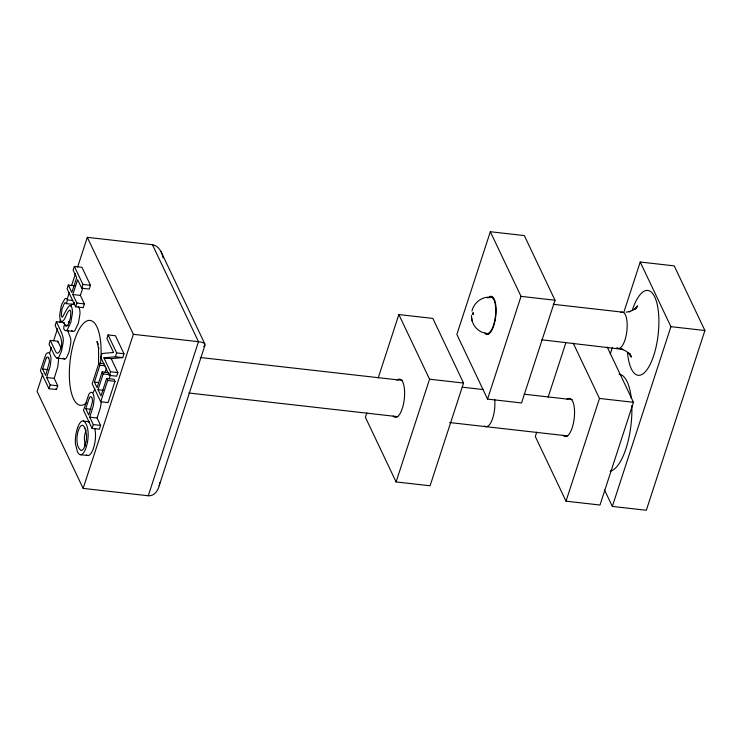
<?xml version="1.0" encoding="UTF-8"?>
<svg xmlns="http://www.w3.org/2000/svg" width="742" height="742" viewBox="0 0 742 742"><rect width="100%" height="100%" fill="white"/><g stroke="black" fill="none" stroke-linecap="round" stroke-linejoin="round"><path stroke-width="1.11" d="M98.593 362.235L98.528 347.265L98.705 348.796L96.979 341.487L98.315 344.232M101.431 401.747L100.356 407.794L97.109 418.006L100.624 425.416L99.4 429.191L92.064 428.357L83.521 410.363L87.25 398.918A31.767 11.343 -83.5 0 1 88.437 395.588C88.743 393.353 91.86 390.385 93.065 393.752A12.688 4.526 -83.5 0 1 93.316 394.345L93.631 395.328A10.017 3.571 -83.5 0 1 94.123 398.964L93.362 405.624L89.773 417.171L93.297 424.582L92.064 428.357M159.734 482.671C159.233 488.672 155.254 496.342 148.279 495.767L83.141 488.394L37.1 391.424L42.841 373.81M471.958 311.065C473.609 303.71 480.093 297.82 487.661 297.171M66.372 303.636L67.503 299.907L66.659 298.813A9.887 3.534 -83.5 0 0 65.704 298.488A8.932 3.191 -83.5 0 0 64.934 298.776L61.994 303.784A21.37 7.624 -83.5 0 0 61.243 306.001L59.712 314.627A8.264 2.949 -83.5 0 0 59.75 316.519L59.944 318.179A8.524 3.042 -83.5 0 0 60.408 319.941L61.039 321.054A7.633 2.727 -83.5 0 0 61.762 321.527A7.568 2.699 -83.5 0 0 62.374 321.462C66.121 318.745 66.075 312.864 69.637 310.091A4.266 1.521 -83.5 0 1 70.128 310.314L70.546 311.028A4.851 1.734 -83.5 0 1 70.824 312.122L70.471 317.808L68.375 324.068A11.149 3.979 -83.5 0 1 67.717 325.163C65.565 328.808 63.951 321.128 63.747 328.845L64.712 330.162A11.538 4.118 -83.5 0 0 66.121 330.542A10.62 3.793 -83.5 0 0 67.309 329.819L70.898 322.13L72.438 312.985A9.433 3.367 -83.5 0 0 72.401 310.972L72.197 309.201A9.015 3.218 -83.5 0 0 71.696 307.336A9.822 3.506 -83.5 0 0 71.176 306.325L70.787 305.889A8.088 2.885 -83.5 0 0 70.156 305.583A7.949 2.838 -83.5 0 0 69.46 305.723L67.652 307.772L62.467 317.131A3.747 1.336 -83.5 0 1 62.04 317.01L61.54 316.175A4.202 1.503 -83.5 0 1 61.298 315.044L62.013 308.848L64.535 303.079A5.769 2.059 -83.5 0 1 65.24 302.773L66.372 303.636L73.922 304.489L74.552 302.393M159.178 485.722L204.875 345.466C205.868 342.646 200.906 342.071 198.485 341.691L133.356 334.308L87.306 237.338L152.444 244.721C158.111 245.537 161.487 251.204 162.758 256.315M61.224 348.369L57.839 341.237L50.298 340.383L49.065 344.158L54.509 355.557L56.503 357.987A9.544 3.404 -83.5 0 0 58.581 357.273A10.805 3.858 -83.5 0 0 59.202 356.42L61.113 352.162A25.775 9.201 -83.5 0 0 61.605 350.678L63.265 341.821A9.637 3.441 -83.5 0 0 63.051 337.406L61.771 333.139L56.373 321.722L63.923 322.575L65.157 325.182M56.373 321.722L55.149 325.497L60.621 337.128L61.642 341.468A4.842 1.725 -83.5 0 1 61.66 342.591C61.994 345.791 58.627 358.488 55.223 350.753L50.298 340.383M74.794 285.791L68.32 285.058L67.095 288.833L75.638 306.817L83.187 307.68L84.412 303.905L80.377 295.399L82.789 287.979M75.638 306.817L76.871 303.051L72.827 294.546L77.66 279.715L81.703 288.221L89.244 289.074L90.478 285.299L81.935 267.305L74.386 266.452L73.152 270.227L76.676 277.638L71.844 292.469L68.32 285.058M48.647 357.932A8.756 3.126 -83.5 0 1 48.889 358.469L49.25 359.833A5.166 1.846 -83.5 0 1 49.362 362.022L45.679 375.452L42.619 369.024L45.104 361.41A37.619 13.43 -83.5 0 1 45.642 359.814L46.227 358.358M49.649 352.904L51.448 347.395M53.6 340.791L57.542 328.687M59.694 322.084L60.408 319.885M67.225 298.97L69.377 292.367M71.529 285.763L75.471 273.659M77.622 267.055L87.306 237.338M57.533 342.183L57.839 341.237M63.617 323.521L63.923 322.575M48.953 388.715L50.178 384.94L46.663 377.53L50.243 365.982L51.003 359.323A10.017 3.571 -83.5 0 0 50.521 355.687L50.206 354.704A12.688 4.526 -83.5 0 0 49.946 354.11C48.759 350.762 45.614 353.711 45.336 355.965A31.767 11.343 -83.5 0 0 44.149 359.295L40.411 370.722L48.953 388.715L56.494 389.569L57.728 385.794L54.203 378.383L57.793 366.836L58.553 360.176A10.017 3.571 -83.5 0 0 58.368 358.034M81.703 288.221L82.928 284.446L74.386 266.452M104.14 363.747L98.909 363.153L92.184 383.781L100.726 401.774L108.063 402.609L115.001 381.314L114.018 379.245L106.681 378.411L100.977 395.922L98.018 389.708L103.166 373.931L102.183 371.863L108.462 372.567M111.217 358.655L122.727 357.607L123.988 353.739L115.437 335.746L108.109 334.911L106.931 338.538L113.545 352.469L102.044 353.517L100.782 357.394L109.324 375.378L116.661 376.213L117.839 372.595L111.217 358.655L103.889 357.82L110.502 371.761L109.324 375.378M91.758 397.573A8.756 3.126 -83.5 0 1 91.999 398.111L92.36 399.484A5.166 1.846 -83.5 0 1 92.481 401.672L88.79 415.103L85.738 408.666L88.215 401.051A37.619 13.43 -83.5 0 1 88.752 399.456L89.337 398.009M102.183 371.863L97.035 387.639L94.401 382.074L99.892 365.231L98.909 363.153M105.16 372.373L106.533 368.162M100.726 401.774L107.664 380.488L106.681 378.411M103.889 357.82L115.39 356.772L116.652 352.904L108.109 334.911M109.13 378.967L110.493 374.766M83.141 488.394L133.356 334.308M148.279 495.767L198.485 341.691L152.444 244.721M366.817 412.904L365.389 417.282L396.089 481.929L430.072 485.778L463.546 383.058L432.846 318.411L398.862 314.562L378.207 377.938M396.089 481.929L429.562 379.208L398.862 314.562M490.332 231.727L456.859 334.447L487.559 399.094L521.543 402.943L555.016 300.222L524.316 235.576L490.332 231.727L521.032 296.373L487.559 399.094M536.735 432.159L535.316 436.528L566.007 501.175L599.99 505.024L633.464 402.303L607.225 347.043M548.134 397.193L565.933 342.554M610.221 354.092L612.363 347.516M623.79 312.438L640.216 262.019L674.2 265.868L704.9 330.515L646.319 510.273L612.336 506.424L604.415 489.739M566.007 501.175L599.48 398.454L573.241 343.194M612.336 506.424L670.916 326.666L640.216 262.019M70.842 305.936L72.076 303.932M204.848 345.512L203.651 346.625M635.421 308.885L637.573 305.88L634.864 309.08L636.794 307.429L633.111 310.091L629.021 311.825L630.468 311.343L626.137 312.159M521.032 296.373L555.016 300.222M491.306 297.273L493.597 297.533M553.235 304.294L622.046 312.094M670.916 326.666L704.9 330.515M82.928 284.446L90.478 285.299M486.613 333.548L488.913 333.807M541.734 339.79L622.826 349.371L617.39 348.193M72.827 294.546L80.377 295.399M67.503 299.907L72.892 300.51M76.871 303.051L84.412 303.905M64.86 325.172L68.088 325.534M65.825 330.58L73.375 331.433M429.562 379.208L463.546 383.058M599.48 398.454L633.464 402.303M200.201 357.496L402.452 380.414M462.201 387.185L482.884 389.522M524.13 394.197L572.212 399.641M116.652 352.904L123.988 353.739M115.39 356.772L122.727 357.607M104.974 357.867L108.119 358.219M57.078 358.136L64.628 358.989M99.892 365.231L105.123 365.825M110.502 371.761L117.839 372.595M103.166 373.931L109.454 374.645M42.619 369.024L48.017 369.637M107.664 380.488L115.001 381.314M94.401 382.074L98.593 382.547M188.793 392.991L397.935 416.689M449.643 422.55L567.695 435.925M46.663 377.53L54.203 378.383M98.018 389.708L103.259 390.301M50.178 384.94L57.728 385.794M85.738 408.666L90.969 409.259M89.773 417.171L97.109 418.006M89.661 421.818L83.373 421.104A20.127 7.179 -83.5 0 1 85.877 423.663A25.274 9.025 -83.5 0 1 86.526 424.981A19.635 7.012 -83.5 0 1 88.048 431.399L88.075 431.918A14.256 5.083 -83.5 0 1 87.918 439.171A16.992 6.066 -83.5 0 1 86.183 447.213A18.967 6.771 -83.5 0 1 85.849 448.187A15.508 5.537 -83.5 0 1 80.08 454.744M93.297 424.582L100.624 425.416M80.869 454.725L88.205 455.551M621.546 349.111L625.552 350.864L629.253 353.544L627.853 352.404L630.783 355.752L629.402 353.535L631.266 357.152L630.032 353.804M483.246 332.741C477.681 330.765 473.081 325.849 471.986 319.978M78.337 306.743L78.726 307.179A9.822 3.506 -83.5 0 1 79.246 308.19A9.015 3.218 -83.5 0 1 79.737 310.054L79.941 311.825A9.433 3.367 -83.5 0 1 79.988 313.838L78.448 322.983L74.849 330.672A10.62 3.793 -83.5 0 1 73.671 331.396A11.538 4.118 -83.5 0 1 72.262 331.015L71.761 330.468M73.477 303.932L73.922 304.489M63.163 358.098L64.053 358.85A9.544 3.404 -83.5 0 0 66.131 358.126A10.805 3.858 -83.5 0 0 66.752 357.273L68.663 353.016A25.775 9.201 -83.5 0 0 69.154 351.532L70.805 342.674A9.637 3.441 -83.5 0 0 70.601 338.259L67.624 330.385M68.422 321.703L68.579 321.917A7.633 2.727 -83.5 0 0 69.303 322.38M204.885 344.056L161.06 251.751M55.965 388.446L56.494 389.569M84.94 428.153L86.526 434.562A10.694 3.821 -83.5 0 1 86.582 436.259L86.499 438.55A10.36 3.701 -83.5 0 1 86.035 441.907L84.3 447.454A10.462 3.738 -83.5 0 1 82.909 449.587L82.037 450.246A11.139 3.979 -83.5 0 1 80.943 450.403C76.927 447.556 76.741 441.481 77.038 436.955A11.195 3.998 -83.5 0 1 77.743 432.642L78.021 431.612A13.282 4.74 -83.5 0 1 78.327 430.601M85.033 446.146L84.365 437.78A11.195 3.998 -83.5 0 1 85.08 433.467L85.349 432.438A13.282 4.74 -83.5 0 1 85.775 431.083A11.111 3.97 -83.5 0 1 86.118 430.072M162.888 256.843L163.101 257.901M471.42 315.396L471.829 319.162M471.587 318.058L472.32 321.536M80.09 454.642A19.44 6.938 -83.5 0 1 77.428 451.767L75.452 443.985A14.896 5.315 -83.5 0 1 75.332 440.924L75.415 438.559A14.562 5.194 -83.5 0 1 75.981 433.885L76.871 430.054A20.182 7.207 -83.5 0 1 77.502 428.06M77.511 428.078A15.684 5.602 -83.5 0 1 83.401 420.881M82.603 425.352A17.446 6.233 -83.5 0 1 84.913 428.217M78.309 430.573A11.111 3.97 -83.5 0 1 82.603 425.352M89.3 397.833A5.732 2.05 -83.5 0 1 91.739 397.647M86.155 403.073A42.684 15.239 -83.5 0 1 69.368 371.686A42.684 15.239 -83.5 0 1 87.955 320.581A42.684 15.239 -83.5 0 1 100.448 363.793M94.809 388.734A42.684 15.239 -83.5 0 1 93.251 392.509M46.189 358.191A5.732 2.05 -83.5 0 1 48.629 358.006M86.499 454.976A19.44 6.938 -83.5 0 0 87.426 455.467A15.434 5.509 -83.5 0 0 93.01 449.476L93.186 449.012A18.967 6.771 -83.5 0 0 93.668 447.574A16.992 6.066 -83.5 0 0 95.254 440.006A14.256 5.083 -83.5 0 0 95.403 432.753L95.356 432.252A19.375 6.919 -83.5 0 0 94.744 428.561M88.947 422.124A15.582 5.565 -83.5 0 1 89.346 421.91M397.044 380.136A19.218 6.864 -83.5 0 1 404.325 398.732A19.218 6.864 -83.5 0 1 393.167 416.002M566.962 399.391A19.218 6.864 -83.5 0 1 574.243 417.987A19.218 6.864 -83.5 0 1 563.095 435.257M487.782 298.034A19.218 6.864 -83.5 0 1 495.804 315.804A19.218 6.864 -83.5 0 1 484.127 332.435M494.673 399.279A18.309 6.539 -83.5 0 1 492.187 419.684A18.309 6.539 -83.5 0 1 484.545 425.991M619.069 374.218A48.814 17.428 -83.5 0 1 631.266 398.194M631.813 405.642A48.814 17.428 -83.5 0 1 610.184 471.161M620.655 312.54A18.309 6.539 -83.5 0 1 626.879 330.839A18.309 6.539 -83.5 0 1 616.797 347.775M632.277 310.239A42.684 15.239 -83.5 0 1 654.722 296.921A42.684 15.239 -83.5 0 1 653.739 355.474A42.684 15.239 -83.5 0 1 638.203 375.294A42.684 15.239 -83.5 0 1 627.491 352.441M489.256 297.653A18.309 6.539 -83.5 0 1 495.471 315.953A18.309 6.539 -83.5 0 1 485.398 332.889M472.645 313.885C473.767 316.778 473.498 309.479 472.645 313.82"/></g></svg>
